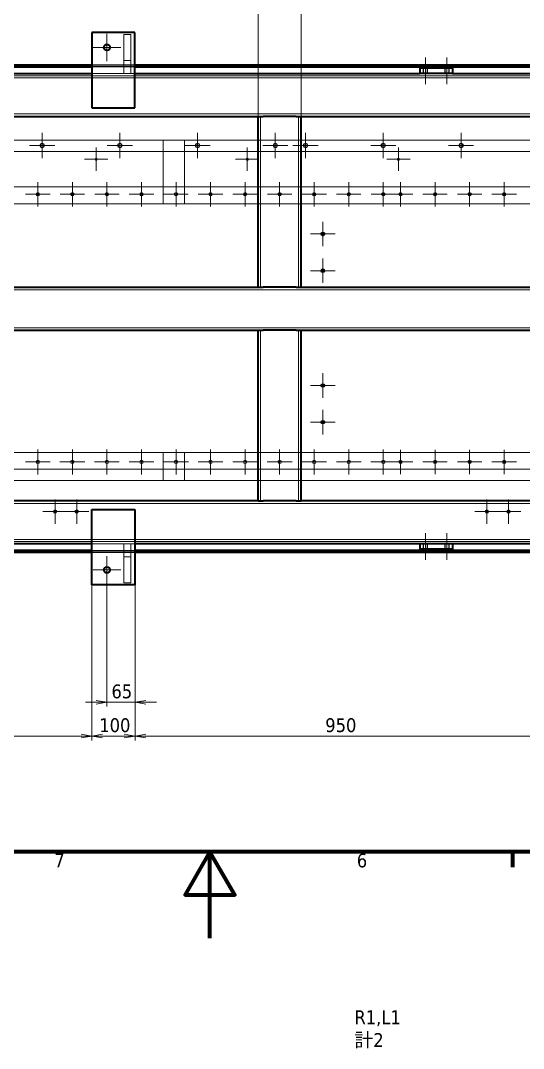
# Model space of a CAD drawing. Header units: millimetres. Extents: x -570 to 8410, y -405 to 5940.
# Drawn here: x 3766 to 4931, y -256 to 2125 of the extents above; entities that cross this region are included whole.
import ezdxf

# ---------------------------------------------------------------- set-up
doc = ezdxf.new("R2010")
doc.units = ezdxf.units.MM
doc.header["$LTSCALE"] = 10
for name, color, linetype, lineweight in [('Border (ISO)', 7, 'Continuous', 70), ('Center Mark (ISO)', 7, 'Continuous', 5), ('Centerline (ISO)', 7, 'Continuous', 5), ('Dimension (ISO)', 7, 'Continuous', 25), ('Hidden (ISO)', 7, 'Continuous', 5), ('Symbol (ISO)', 7, 'Continuous', 25), ('Visible (ISO)', 7, 'Continuous', 35), ('Visible Narrow (ISO)', 7, 'Continuous', 5)]:
    doc.layers.add(name, color=color, linetype=linetype, lineweight=lineweight)
doc.styles.add('MX_NOTE_STANDARD', font='tahoma.ttf')
doc.styles.add('Note Text (JIS)', font='tahoma.ttf')
doc.dimstyles.new('Default (JIS)', dxfattribs={"dimscale": 10, "dimtxt": 3.2, "dimasz": 2.5, "dimexe": 1, "dimexo": 0, "dimgap": 0.8, "dimtad": 1, "dimrnd": 1e-08, "dimdsep": 46, "dimtxsty": 'Note Text (JIS)', "dimblk": 'OPEN', "dimcen": 0.09, "dimdle": 10, "dimclrd": 7, "dimclre": 7, "dimclrt": 256, "dimadec": 0, "dimazin": 2, "dimtfac": 0.78125, "dimtmove": 0, "dimatfit": 3, "dimldrblk": 'OPEN', "dimfxl": 1, "dimtolj": 1, "dimtzin": 0, "dimlwd": 0, "dimlwe": 0, "dimarcsym": 0})

# ---------------------------------------------------------------- blocks, each defined once
blk = doc.blocks.new('図面枠 既定の図面枠')
at = {"layer": 'Border (ISO)'}
blk.add_line((490.58, 20), (490.58, 16.4), dxfattribs=at)
at = {"layer": 'Border (ISO)', "flags": 128}
for points in [[(20, 20), (20, 574), (821, 574), (821, 20), (20, 20)], [(420.5, 0), (420.5, 20), (414.73, 10), (426.27, 10), (420.5, 20)]]:
    blk.add_lwpolyline(points, dxfattribs=at)
at = {"layer": 'Border (ISO)', "char_height": 3.2, "attachment_point": 7, "style": 'MX_NOTE_STANDARD'}
for s, insert in [('7', (384.47, 16.4)), ('6', (454.52, 16.33))]:
    blk.add_mtext(s, dxfattribs=dict(at, insert=insert))
blk = doc.blocks.new('_Open')
at = {"color": 0, "linetype": 'ByBlock', "lineweight": -2}
for p, q in [((-1, 0.167), (0, 0)), ((-1, -0.167), (0, 0)), ((0, 0), (-1, 0))]:
    blk.add_line(p, q, dxfattribs=at)
blk = doc.blocks.new('*D110')
at = {"layer": 'Defpoints', "color": 0, "linetype": 'Continuous', "transparency": 16777216}
for p in [(1666.5, 2303.3), (1666.5, 2002.9), (5266.5, 2002.9)]:
    blk.add_point(p, dxfattribs=at)
at = {"layer": 'Dimension (ISO)', "color": 7, "linetype": 'Continuous', "lineweight": 0, "transparency": 16777216}
for p, q in [((1666.5, 2002.9), (1666.5, 2313.3)), ((5266.5, 2002.9), (5266.5, 2313.3)), ((5241.5, 2303.3), (1691.5, 2303.3))]:
    blk.add_line(p, q, dxfattribs=at)
at = {"layer": 'Dimension (ISO)', "color": 7, "linetype": 'Continuous', "lineweight": 0, "transparency": 16777216, "xscale": 25, "yscale": 25, "zscale": 25, "rotation": 180}
blk.add_blockref('_Open', (1666.5, 2303.3), dxfattribs=at)
at = {"layer": 'Dimension (ISO)', "color": 7, "linetype": 'Continuous', "lineweight": 0, "transparency": 16777216, "xscale": 25, "yscale": 25, "zscale": 25}
blk.add_blockref('_Open', (5266.5, 2303.3), dxfattribs=at)
at = {"layer": 'Dimension (ISO)', "linetype": 'Continuous', "lineweight": 5, "transparency": 16777216, "insert": (3403.6, 2351.3), "char_height": 32, "attachment_point": 1, "style": 'Note Text (JIS)'}
blk.add_mtext('\\A1;\\fTahoma|b0|i0;（3600）', dxfattribs=at)
blk = doc.blocks.new('*D111')
at = {"layer": 'Defpoints', "color": 0, "linetype": 'Continuous', "transparency": 16777216}
for p in [(1471.5, 2381.1), (1471.5, 2017.9), (5461.5, 2017.9)]:
    blk.add_point(p, dxfattribs=at)
at = {"layer": 'Dimension (ISO)', "color": 7, "linetype": 'Continuous', "lineweight": 0, "transparency": 16777216}
for p, q in [((1471.5, 2017.9), (1471.5, 2391.1)), ((5436.5, 2381.1), (1496.5, 2381.1)), ((5461.5, 2017.9), (5461.5, 2391.1))]:
    blk.add_line(p, q, dxfattribs=at)
at = {"layer": 'Dimension (ISO)', "color": 7, "linetype": 'Continuous', "lineweight": 0, "transparency": 16777216, "xscale": 25, "yscale": 25, "zscale": 25, "rotation": 180}
blk.add_blockref('_Open', (1471.5, 2381.1), dxfattribs=at)
at = {"layer": 'Dimension (ISO)', "color": 7, "linetype": 'Continuous', "lineweight": 0, "transparency": 16777216, "xscale": 25, "yscale": 25, "zscale": 25}
blk.add_blockref('_Open', (5461.5, 2381.1), dxfattribs=at)
at = {"layer": 'Dimension (ISO)', "linetype": 'Continuous', "lineweight": 5, "transparency": 16777216, "insert": (3345.8, 2431.3), "char_height": 32, "attachment_point": 1, "style": 'Note Text (JIS)'}
blk.add_mtext('\\A1;\\fTahoma|b0|i0;3990（t12板）', dxfattribs=at)
blk = doc.blocks.new('*D114')
at = {"layer": 'Defpoints', "color": 0, "linetype": 'Continuous', "transparency": 16777216}
for p in [(4316.5, 2231.6), (3516.5, 1902.9), (4316.5, 1902.9)]:
    blk.add_point(p, dxfattribs=at)
at = {"layer": 'Dimension (ISO)', "color": 7, "linetype": 'Continuous', "lineweight": 0, "transparency": 16777216}
for p, q in [((3516.5, 1902.9), (3516.5, 2241.6)), ((4316.5, 1902.9), (4316.5, 2241.6)), ((3541.5, 2231.6), (4291.5, 2231.6))]:
    blk.add_line(p, q, dxfattribs=at)
at = {"layer": 'Dimension (ISO)', "color": 7, "linetype": 'Continuous', "lineweight": 0, "transparency": 16777216, "xscale": 25, "yscale": 25, "zscale": 25, "rotation": 180}
blk.add_blockref('_Open', (3516.5, 2231.6), dxfattribs=at)
at = {"layer": 'Dimension (ISO)', "color": 7, "linetype": 'Continuous', "lineweight": 0, "transparency": 16777216, "xscale": 25, "yscale": 25, "zscale": 25}
blk.add_blockref('_Open', (4316.5, 2231.6), dxfattribs=at)
at = {"layer": 'Dimension (ISO)', "linetype": 'Continuous', "lineweight": 5, "transparency": 16777216, "insert": (3882.1, 2273), "char_height": 32, "attachment_point": 1, "style": 'Note Text (JIS)'}
blk.add_mtext('\\A1;800', dxfattribs=at)
blk = doc.blocks.new('*D115')
at = {"layer": 'Defpoints', "color": 0, "linetype": 'Continuous', "transparency": 16777216}
for p in [(4316.5, 2231.6), (4316.5, 1902.9), (4416.5, 1902.9)]:
    blk.add_point(p, dxfattribs=at)
at = {"layer": 'Dimension (ISO)', "color": 7, "linetype": 'Continuous', "lineweight": 0, "transparency": 16777216}
for p, q in [((4316.5, 1902.9), (4316.5, 2241.6)), ((4416.5, 1902.9), (4416.5, 2241.6)), ((4391.5, 2231.6), (4341.5, 2231.6))]:
    blk.add_line(p, q, dxfattribs=at)
at = {"layer": 'Dimension (ISO)', "color": 7, "linetype": 'Continuous', "lineweight": 0, "transparency": 16777216, "xscale": 25, "yscale": 25, "zscale": 25, "rotation": 180}
blk.add_blockref('_Open', (4316.5, 2231.6), dxfattribs=at)
at = {"layer": 'Dimension (ISO)', "color": 7, "linetype": 'Continuous', "lineweight": 0, "transparency": 16777216, "xscale": 25, "yscale": 25, "zscale": 25}
blk.add_blockref('_Open', (4416.5, 2231.6), dxfattribs=at)
at = {"layer": 'Dimension (ISO)', "linetype": 'Continuous', "lineweight": 5, "transparency": 16777216, "insert": (4333.8, 2272.9), "char_height": 32, "attachment_point": 1, "style": 'Note Text (JIS)'}
blk.add_mtext('\\A1;100', dxfattribs=at)
blk = doc.blocks.new('*D116')
at = {"layer": 'Defpoints', "color": 0, "linetype": 'Continuous', "transparency": 16777216}
for p in [(5166.5, 2231.6), (4416.5, 1902.9), (5166.5, 1902.9)]:
    blk.add_point(p, dxfattribs=at)
at = {"layer": 'Dimension (ISO)', "color": 7, "linetype": 'Continuous', "lineweight": 0, "transparency": 16777216}
for p, q in [((4416.5, 1902.9), (4416.5, 2241.6)), ((5166.5, 1902.9), (5166.5, 2241.6)), ((4441.5, 2231.6), (5141.5, 2231.6))]:
    blk.add_line(p, q, dxfattribs=at)
at = {"layer": 'Dimension (ISO)', "color": 7, "linetype": 'Continuous', "lineweight": 0, "transparency": 16777216, "xscale": 25, "yscale": 25, "zscale": 25, "rotation": 180}
blk.add_blockref('_Open', (4416.5, 2231.6), dxfattribs=at)
at = {"layer": 'Dimension (ISO)', "color": 7, "linetype": 'Continuous', "lineweight": 0, "transparency": 16777216, "xscale": 25, "yscale": 25, "zscale": 25}
blk.add_blockref('_Open', (5166.5, 2231.6), dxfattribs=at)
at = {"layer": 'Dimension (ISO)', "linetype": 'Continuous', "lineweight": 5, "transparency": 16777216, "insert": (4757.4, 2272.9), "char_height": 32, "attachment_point": 1, "style": 'Note Text (JIS)'}
blk.add_mtext('\\A1;750', dxfattribs=at)
blk = doc.blocks.new('*D143')
at = {"layer": 'Defpoints', "color": 0, "linetype": 'Continuous', "transparency": 16777216}
for p in [(3931.5, 817.9), (4031.5, 817.9), (3931.5, 467.9)]:
    blk.add_point(p, dxfattribs=at)
at = {"layer": 'Dimension (ISO)', "color": 7, "linetype": 'Continuous', "lineweight": 0, "transparency": 16777216}
for p, q in [((3931.5, 817.9), (3931.5, 457.9)), ((4031.5, 817.9), (4031.5, 457.9)), ((4006.5, 467.9), (3956.5, 467.9))]:
    blk.add_line(p, q, dxfattribs=at)
at = {"layer": 'Dimension (ISO)', "color": 7, "linetype": 'Continuous', "lineweight": 0, "transparency": 16777216, "xscale": 25, "yscale": 25, "zscale": 25, "rotation": 180}
blk.add_blockref('_Open', (3931.5, 467.9), dxfattribs=at)
at = {"layer": 'Dimension (ISO)', "color": 7, "linetype": 'Continuous', "lineweight": 0, "transparency": 16777216, "xscale": 25, "yscale": 25, "zscale": 25}
blk.add_blockref('_Open', (4031.5, 467.9), dxfattribs=at)
at = {"layer": 'Dimension (ISO)', "linetype": 'Continuous', "lineweight": 5, "transparency": 16777216, "insert": (3948.8, 509.2), "char_height": 32, "attachment_point": 1, "style": 'Note Text (JIS)'}
blk.add_mtext('\\A1;100', dxfattribs=at)
blk = doc.blocks.new('*D145')
at = {"layer": 'Defpoints', "color": 0, "linetype": 'Continuous', "transparency": 16777216}
for p in [(3001.5, 817.9), (3931.5, 817.9), (3931.5, 467.9)]:
    blk.add_point(p, dxfattribs=at)
at = {"layer": 'Dimension (ISO)', "color": 7, "linetype": 'Continuous', "lineweight": 0, "transparency": 16777216}
for p, q in [((3001.5, 817.9), (3001.5, 457.9)), ((3931.5, 817.9), (3931.5, 457.9)), ((3026.5, 467.9), (3906.5, 467.9))]:
    blk.add_line(p, q, dxfattribs=at)
at = {"layer": 'Dimension (ISO)', "color": 7, "linetype": 'Continuous', "lineweight": 0, "transparency": 16777216, "xscale": 25, "yscale": 25, "zscale": 25, "rotation": 180}
blk.add_blockref('_Open', (3001.5, 467.9), dxfattribs=at)
at = {"layer": 'Dimension (ISO)', "color": 7, "linetype": 'Continuous', "lineweight": 0, "transparency": 16777216, "xscale": 25, "yscale": 25, "zscale": 25}
blk.add_blockref('_Open', (3931.5, 467.9), dxfattribs=at)
at = {"layer": 'Dimension (ISO)', "linetype": 'Continuous', "lineweight": 5, "transparency": 16777216, "insert": (3432.1, 509.2), "char_height": 32, "attachment_point": 1, "style": 'Note Text (JIS)'}
blk.add_mtext('\\A1;930', dxfattribs=at)
blk = doc.blocks.new('*D146')
at = {"layer": 'Defpoints', "color": 0, "linetype": 'Continuous', "transparency": 16777216}
for p in [(4031.5, 817.9), (4981.5, 817.9), (4031.5, 467.9)]:
    blk.add_point(p, dxfattribs=at)
at = {"layer": 'Dimension (ISO)', "color": 7, "linetype": 'Continuous', "lineweight": 0, "transparency": 16777216}
for p, q in [((4031.5, 817.9), (4031.5, 457.9)), ((4981.5, 817.9), (4981.5, 457.9)), ((4956.5, 467.9), (4056.5, 467.9))]:
    blk.add_line(p, q, dxfattribs=at)
at = {"layer": 'Dimension (ISO)', "color": 7, "linetype": 'Continuous', "lineweight": 0, "transparency": 16777216, "xscale": 25, "yscale": 25, "zscale": 25, "rotation": 180}
blk.add_blockref('_Open', (4031.5, 467.9), dxfattribs=at)
at = {"layer": 'Dimension (ISO)', "color": 7, "linetype": 'Continuous', "lineweight": 0, "transparency": 16777216, "xscale": 25, "yscale": 25, "zscale": 25}
blk.add_blockref('_Open', (4981.5, 467.9), dxfattribs=at)
at = {"layer": 'Dimension (ISO)', "linetype": 'Continuous', "lineweight": 5, "transparency": 16777216, "insert": (4472.1, 509.2), "char_height": 32, "attachment_point": 1, "style": 'Note Text (JIS)'}
blk.add_mtext('\\A1;950', dxfattribs=at)
blk = doc.blocks.new('*D154')
at = {"layer": 'Defpoints', "color": 0, "linetype": 'Continuous', "transparency": 16777216}
for p in [(3966.5, 821), (4031.5, 817.9), (4031.5, 546.3)]:
    blk.add_point(p, dxfattribs=at)
at = {"layer": 'Dimension (ISO)', "color": 7, "linetype": 'Continuous', "lineweight": 0, "transparency": 16777216}
for p, q in [((3966.5, 821), (3966.5, 536.3)), ((4031.5, 817.9), (4031.5, 536.3)), ((3941.5, 546.3), (3916.5, 546.3)), ((3966.5, 546.3), (4031.5, 546.3)), ((4056.5, 546.3), (4081.5, 546.3))]:
    blk.add_line(p, q, dxfattribs=at)
at = {"layer": 'Dimension (ISO)', "color": 7, "linetype": 'Continuous', "lineweight": 0, "transparency": 16777216, "xscale": 25, "yscale": 25, "zscale": 25}
blk.add_blockref('_Open', (3966.5, 546.3), dxfattribs=at)
at = {"layer": 'Dimension (ISO)', "color": 7, "linetype": 'Continuous', "lineweight": 0, "transparency": 16777216, "xscale": 25, "yscale": 25, "zscale": 25, "rotation": 180}
blk.add_blockref('_Open', (4031.5, 546.3), dxfattribs=at)
at = {"layer": 'Dimension (ISO)', "linetype": 'Continuous', "lineweight": 5, "transparency": 16777216, "insert": (3977, 587.5), "char_height": 32, "attachment_point": 1, "style": 'Note Text (JIS)'}
blk.add_mtext('\\A1;65', dxfattribs=at)

msp = doc.modelspace()

# ---------------------------------------------------------------- linework, layer by layer
at = {"layer": 'Center Mark (ISO)', "linetype": 'Continuous'}
for p, q in [((3966.481, 2094.854), (3966.481, 2031.019)), ((3998.398, 2062.937), (3934.563, 2062.937)), ((3816.481, 1865.125), (3816.481, 1806.749)), ((3996.481, 1865.125), (3996.481, 1806.749)), ((4176.481, 1865.125), (4176.481, 1806.749)), ((4356.481, 1865.125), (4356.481, 1806.749)), ((4426.481, 1865.125), (4426.481, 1806.749)), ((4606.481, 1865.125), (4606.481, 1806.749)), ((4786.481, 1865.125), (4786.481, 1806.749)), ((3845.669, 1835.937), (3787.293, 1835.937)), ((4025.669, 1835.937), (3967.293, 1835.937)), ((4205.669, 1835.937), (4147.293, 1835.937)), ((4385.669, 1835.937), (4327.293, 1835.937)), ((4455.669, 1835.937), (4397.293, 1835.937)), ((4635.669, 1835.937), (4577.293, 1835.937)), ((4815.669, 1835.937), (4757.293, 1835.937)), ((3941.481, 1831.004), (3941.481, 1776.87)), ((4291.481, 1831.004), (4291.481, 1776.87)), ((4641.481, 1831.004), (4641.481, 1776.87)), ((3968.548, 1803.937), (3914.414, 1803.937)), ((4318.548, 1803.937), (4264.414, 1803.937)), ((4668.548, 1803.937), (4614.414, 1803.937)), ((3806.481, 1751.26), (3806.481, 1694.613)), ((3886.481, 1751.26), (3886.481, 1694.613)), ((3966.481, 1751.26), (3966.481, 1694.613)), ((4046.481, 1751.26), (4046.481, 1694.613)), ((4126.481, 1751.26), (4126.481, 1694.613)), ((4206.481, 1751.26), (4206.481, 1694.613)), ((4286.481, 1751.26), (4286.481, 1694.613)), ((4366.481, 1751.26), (4366.481, 1694.613)), ((4446.481, 1751.26), (4446.481, 1694.613)), ((4526.481, 1751.26), (4526.481, 1694.613)), ((4606.481, 1751.26), (4606.481, 1694.613)), ((4646.481, 1751.26), (4646.481, 1694.613)), ((4726.481, 1751.26), (4726.481, 1694.613)), ((4806.481, 1751.26), (4806.481, 1694.613)), ((4886.481, 1751.26), (4886.481, 1694.613)), ((3834.804, 1722.937), (3778.157, 1722.937)), ((3914.804, 1722.937), (3858.157, 1722.937)), ((3994.804, 1722.937), (3938.157, 1722.937)), ((4074.804, 1722.937), (4018.157, 1722.937)), ((4154.804, 1722.937), (4098.157, 1722.937)), ((4234.804, 1722.937), (4178.157, 1722.937)), ((4314.804, 1722.937), (4258.157, 1722.937)), ((4394.804, 1722.937), (4338.157, 1722.937)), ((4474.804, 1722.937), (4418.157, 1722.937)), ((4554.804, 1722.937), (4498.157, 1722.937)), ((4634.804, 1722.937), (4578.157, 1722.937)), ((4674.804, 1722.937), (4618.157, 1722.937)), ((4754.804, 1722.937), (4698.157, 1722.937)), ((4834.804, 1722.937), (4778.157, 1722.937)), ((4914.804, 1722.937), (4858.157, 1722.937)), ((4466.481, 1659.26), (4466.481, 1602.613)), ((4494.804, 1630.937), (4438.157, 1630.937)), ((4466.481, 1574.26), (4466.481, 1517.613)), ((4494.804, 1545.937), (4438.157, 1545.937)), ((4466.481, 1308.26), (4466.481, 1251.613)), ((4494.804, 1279.937), (4438.157, 1279.937)), ((4466.481, 1223.26), (4466.481, 1166.613)), ((4494.804, 1194.937), (4438.157, 1194.937)), ((3806.481, 1131.666), (3806.481, 1074.208)), ((3886.481, 1131.666), (3886.481, 1074.208)), ((3966.481, 1131.666), (3966.481, 1074.208)), ((4046.481, 1131.666), (4046.481, 1074.208)), ((4126.481, 1131.666), (4126.481, 1074.208)), ((4206.481, 1131.666), (4206.481, 1074.208)), ((4286.481, 1131.666), (4286.481, 1074.208)), ((4366.481, 1131.666), (4366.481, 1074.208)), ((4446.481, 1131.666), (4446.481, 1074.208)), ((4526.481, 1131.666), (4526.481, 1074.208)), ((4606.481, 1131.666), (4606.481, 1074.208)), ((4646.481, 1131.26), (4646.481, 1074.613)), ((4726.481, 1131.26), (4726.481, 1074.613)), ((4806.481, 1131.26), (4806.481, 1074.613)), ((4886.481, 1131.26), (4886.481, 1074.613)), ((3835.21, 1102.937), (3777.752, 1102.937)), ((3915.21, 1102.937), (3857.752, 1102.937)), ((3995.21, 1102.937), (3937.752, 1102.937)), ((4075.21, 1102.937), (4017.752, 1102.937)), ((4155.21, 1102.937), (4097.752, 1102.937)), ((4235.21, 1102.937), (4177.752, 1102.937)), ((4315.21, 1102.937), (4257.752, 1102.937)), ((4395.21, 1102.937), (4337.752, 1102.937)), ((4475.21, 1102.937), (4417.752, 1102.937)), ((4555.21, 1102.937), (4497.752, 1102.937)), ((4635.21, 1102.937), (4577.752, 1102.937)), ((4674.804, 1102.937), (4618.157, 1102.937)), ((4754.804, 1102.937), (4698.157, 1102.937)), ((4834.804, 1102.937), (4778.157, 1102.937)), ((4914.804, 1102.937), (4858.157, 1102.937)), ((3846.481, 1016.26), (3846.481, 959.613)), ((3896.481, 1016.26), (3896.481, 959.613)), ((4846.481, 1016.26), (4846.481, 959.613)), ((4896.481, 1016.26), (4896.481, 959.613)), ((3874.804, 987.937), (3818.157, 987.937)), ((3924.804, 987.937), (3868.157, 987.937)), ((4874.804, 987.937), (4818.157, 987.937)), ((4924.804, 987.937), (4868.157, 987.937)), ((3966.481, 884.854), (3966.481, 821.019)), ((3998.398, 852.937), (3934.563, 852.937))]:
    msp.add_line(p, q, dxfattribs=at)
at = {"layer": 'Centerline (ISO)', "linetype": 'Continuous'}
for p, q in [((4703.981, 2039.937), (4703.981, 1977.937)), ((4753.981, 2039.937), (4753.981, 1977.937)), ((4703.981, 937.937), (4703.981, 875.937)), ((4753.981, 937.937), (4753.981, 875.937))]:
    msp.add_line(p, q, dxfattribs=at)
at = {"layer": 'Hidden (ISO)'}
for p, q in [((4005.481, 2092.937), (4005.481, 2002.937)), ((4005.481, 2092.937), (4021.481, 2092.937)), ((4021.481, 2092.937), (4021.481, 2002.937)), ((4021.481, 2032.937), (4005.481, 2032.937)), ((5461.481, 2019.737), (1471.481, 2019.737)), ((3931.481, 2022.937), (4031.481, 2022.937)), ((3931.481, 2017.937), (4031.481, 2017.937)), ((3931.481, 2002.937), (4005.481, 2002.937)), ((4005.481, 2002.937), (4021.481, 2002.937)), ((4021.481, 2002.937), (4031.481, 2002.937)), ((4698.981, 2014.937), (4698.981, 2002.937)), ((4699.793, 2014.937), (4699.793, 2002.937)), ((4708.169, 2014.937), (4708.169, 2002.937)), ((4708.981, 2002.937), (4708.981, 2014.937)), ((4748.981, 2014.937), (4748.981, 2002.937)), ((4749.793, 2014.937), (4749.793, 2002.937)), ((4758.169, 2014.937), (4758.169, 2002.937)), ((4758.981, 2002.937), (4758.981, 2014.937)), ((5461.481, 1992.937), (1471.481, 1992.937)), ((1672.481, 1996.937), (5260.481, 1996.937)), ((1760.481, 1908.937), (5172.481, 1908.937)), ((4322.481, 1507.937), (4322.481, 1902.937)), ((4410.481, 1507.937), (4410.481, 1902.937)), ((2836.481, 1847.937), (4096.481, 1847.937)), ((4096.481, 1700.937), (4096.481, 1847.937)), ((4096.481, 1847.937), (4146.481, 1847.937)), ((4146.481, 1847.937), (4146.481, 1700.937)), ((4146.481, 1847.937), (5446.481, 1847.937)), ((1486.481, 1821.937), (5446.481, 1821.937)), ((5446.481, 1739.937), (1486.481, 1739.937)), ((4096.481, 1700.937), (2836.481, 1700.937)), ((4146.481, 1700.937), (4096.481, 1700.937)), ((5446.481, 1700.937), (4146.481, 1700.937)), ((1766.481, 1501.937), (5166.481, 1501.937)), ((1766.481, 1413.937), (5166.481, 1413.937)), ((4322.481, 1012.937), (4322.481, 1407.937)), ((4410.481, 1012.937), (4410.481, 1407.937)), ((2836.481, 1124.937), (4096.481, 1124.937)), ((4096.481, 1059.937), (4096.481, 1124.937)), ((4096.481, 1124.937), (4146.481, 1124.937)), ((4146.481, 1124.937), (4146.481, 1059.937)), ((4146.481, 1124.937), (5446.481, 1124.937)), ((1486.481, 1085.937), (5446.481, 1085.937)), ((4096.481, 1059.937), (2836.481, 1059.937)), ((4146.481, 1059.937), (4096.481, 1059.937)), ((5446.481, 1059.937), (4146.481, 1059.937)), ((5172.481, 1006.937), (1760.481, 1006.937)), ((1471.481, 922.937), (5461.481, 922.937)), ((5260.481, 918.937), (1672.481, 918.937)), ((4005.481, 912.937), (3931.481, 912.937)), ((4021.481, 912.937), (4005.481, 912.937)), ((4005.481, 822.937), (4005.481, 912.937)), ((4021.481, 822.937), (4021.481, 912.937)), ((4031.481, 912.937), (4021.481, 912.937)), ((4698.981, 912.937), (4698.981, 900.937)), ((4699.793, 912.937), (4699.793, 900.937)), ((4708.169, 912.937), (4708.169, 900.937)), ((4708.981, 900.937), (4708.981, 912.937)), ((4748.981, 912.937), (4748.981, 900.937)), ((4749.793, 912.937), (4749.793, 900.937)), ((4758.169, 912.937), (4758.169, 900.937)), ((4758.981, 900.937), (4758.981, 912.937)), ((1471.481, 896.137), (5461.481, 896.137)), ((4031.481, 897.937), (3931.481, 897.937)), ((4031.481, 892.937), (3931.481, 892.937)), ((4005.481, 882.937), (4021.481, 882.937)), ((4021.481, 822.937), (4005.481, 822.937))]:
    msp.add_line(p, q, dxfattribs=at)
for centre, radius in [((3816.481, 1835.937), 5), ((3816.481, 1835.937), 4.188), ((3996.481, 1835.937), 5), ((3996.481, 1835.937), 4.188), ((4176.481, 1835.937), 5), ((4176.481, 1835.937), 4.188), ((4356.481, 1835.937), 5), ((4356.481, 1835.937), 4.188), ((4426.481, 1835.937), 5), ((4426.481, 1835.937), 4.188), ((4606.481, 1835.937), 5), ((4606.481, 1835.937), 4.188), ((4786.481, 1835.937), 5), ((4786.481, 1835.937), 4.188), ((3941.481, 1803.937), 2.5), ((3941.481, 1803.937), 2.067), ((4291.481, 1803.937), 2.5), ((4291.481, 1803.937), 2.067), ((4641.481, 1803.937), 2.5), ((4641.481, 1803.937), 2.067), ((3806.481, 1722.937), 4), ((3806.481, 1722.937), 3.324), ((3886.481, 1722.937), 4), ((3886.481, 1722.937), 3.324), ((3966.481, 1722.937), 4), ((3966.481, 1722.937), 3.324), ((4046.481, 1722.937), 4), ((4046.481, 1722.937), 3.324), ((4126.481, 1722.937), 4), ((4126.481, 1722.937), 3.324), ((4206.481, 1722.937), 4), ((4206.481, 1722.937), 3.324), ((4286.481, 1722.937), 4), ((4286.481, 1722.937), 3.324), ((4366.481, 1722.937), 4), ((4366.481, 1722.937), 3.324), ((4446.481, 1722.937), 4), ((4446.481, 1722.937), 3.324), ((4526.481, 1722.937), 4), ((4526.481, 1722.937), 3.324), ((4606.481, 1722.937), 4), ((4606.481, 1722.937), 3.324), ((4646.481, 1722.937), 4), ((4646.481, 1722.937), 3.324), ((4726.481, 1722.937), 4), ((4726.481, 1722.937), 3.324), ((4806.481, 1722.937), 4), ((4806.481, 1722.937), 3.324), ((4886.481, 1722.937), 4), ((4886.481, 1722.937), 3.324), ((3806.481, 1102.937), 4), ((3806.481, 1102.937), 3.729), ((3886.481, 1102.937), 4), ((3886.481, 1102.937), 3.729), ((3966.481, 1102.937), 4), ((3966.481, 1102.937), 3.729), ((4046.481, 1102.937), 4), ((4046.481, 1102.937), 3.729), ((4126.481, 1102.937), 4), ((4126.481, 1102.937), 3.729), ((4206.481, 1102.937), 4), ((4206.481, 1102.937), 3.729), ((4286.481, 1102.937), 4), ((4286.481, 1102.937), 3.729), ((4366.481, 1102.937), 4), ((4366.481, 1102.937), 3.729), ((4446.481, 1102.937), 4), ((4446.481, 1102.937), 3.729), ((4526.481, 1102.937), 4), ((4526.481, 1102.937), 3.729), ((4606.481, 1102.937), 4), ((4606.481, 1102.937), 3.729), ((4646.481, 1102.937), 4), ((4646.481, 1102.937), 3.324), ((4726.481, 1102.937), 4), ((4726.481, 1102.937), 3.324), ((4806.481, 1102.937), 4), ((4806.481, 1102.937), 3.324), ((4886.481, 1102.937), 4), ((4886.481, 1102.937), 3.324), ((3846.481, 987.937), 4), ((3846.481, 987.937), 3.324), ((3896.481, 987.937), 4), ((3896.481, 987.937), 3.324), ((4846.481, 987.937), 4), ((4846.481, 987.937), 3.324), ((4896.481, 987.937), 4), ((4896.481, 987.937), 3.324)]:
    msp.add_circle(centre, radius, dxfattribs=at)
at = {"layer": 'Visible (ISO)'}
for p, q in [((4031.481, 2097.937), (3931.481, 2097.937)), ((3931.481, 2097.937), (3931.481, 1922.937)), ((4031.481, 1922.937), (4031.481, 2097.937)), ((3001.481, 2022.937), (3931.481, 2022.937)), ((3001.481, 2017.937), (3931.481, 2017.937)), ((3503.981, 2002.937), (3931.481, 2002.937)), ((4031.481, 2022.937), (4981.481, 2022.937)), ((4031.481, 2017.937), (4981.481, 2017.937)), ((4031.481, 2002.937), (4691.481, 2002.937)), ((4766.481, 2014.937), (4691.481, 2014.937)), ((4691.481, 2014.937), (4691.481, 2002.937)), ((4766.481, 2002.937), (4691.481, 2002.937)), ((4766.481, 2014.937), (4766.481, 2002.937)), ((4766.481, 2002.937), (4981.481, 2002.937)), ((3931.481, 1922.937), (4031.481, 1922.937)), ((3516.481, 1902.937), (4316.481, 1902.937)), ((4316.481, 1902.937), (4328.481, 1902.937)), ((4316.481, 1507.937), (4316.481, 1902.937)), ((4404.481, 1902.937), (4328.481, 1902.937)), ((4404.481, 1902.937), (4416.481, 1902.937)), ((4416.481, 1902.937), (5166.481, 1902.937)), ((4416.481, 1507.937), (4416.481, 1902.937)), ((3516.481, 1507.937), (4316.481, 1507.937)), ((4316.481, 1507.937), (4328.481, 1507.937)), ((4404.481, 1507.937), (4328.481, 1507.937)), ((4404.481, 1507.937), (4416.481, 1507.937)), ((4416.481, 1507.937), (5166.481, 1507.937)), ((3516.481, 1407.937), (4316.481, 1407.937)), ((4316.481, 1407.937), (4328.481, 1407.937)), ((4316.481, 1012.937), (4316.481, 1407.937)), ((4404.481, 1407.937), (4328.481, 1407.937)), ((4404.481, 1407.937), (4416.481, 1407.937)), ((4416.481, 1407.937), (5166.481, 1407.937)), ((4416.481, 1012.937), (4416.481, 1407.937)), ((4316.481, 1012.937), (3516.481, 1012.937)), ((4316.481, 1012.937), (4328.481, 1012.937)), ((4404.481, 1012.937), (4328.481, 1012.937)), ((4404.481, 1012.937), (4416.481, 1012.937)), ((5166.481, 1012.937), (4416.481, 1012.937)), ((3931.481, 992.937), (4031.481, 992.937)), ((3931.481, 817.937), (3931.481, 992.937)), ((4031.481, 992.937), (4031.481, 817.937)), ((3931.481, 912.937), (3503.981, 912.937)), ((4691.481, 912.937), (4031.481, 912.937)), ((4766.481, 912.937), (4691.481, 912.937)), ((4691.481, 912.937), (4691.481, 900.937)), ((4766.481, 912.937), (4766.481, 900.937)), ((4981.481, 912.937), (4766.481, 912.937)), ((3931.481, 897.937), (3001.481, 897.937)), ((3931.481, 892.937), (3001.481, 892.937)), ((4981.481, 897.937), (4031.481, 897.937)), ((4981.481, 892.937), (4031.481, 892.937)), ((4766.481, 900.937), (4691.481, 900.937)), ((4031.481, 817.937), (3931.481, 817.937))]:
    msp.add_line(p, q, dxfattribs=at)
for centre, radius in [((3966.481, 2062.937), 6.918), ((4466.481, 1630.937), 3.324), ((4466.481, 1545.937), 3.324), ((4466.481, 1279.937), 3.324), ((4466.481, 1194.937), 3.324), ((3966.481, 852.937), 6.918)]:
    msp.add_circle(centre, radius, dxfattribs=at)
at = {"layer": 'Visible Narrow (ISO)'}
for centre, radius in [((3966.481, 2062.937), 8), ((4466.481, 1630.937), 4), ((4466.481, 1545.937), 4), ((4466.481, 1279.937), 4), ((4466.481, 1194.937), 4), ((3966.481, 852.937), 8)]:
    msp.add_circle(centre, radius, dxfattribs=at)

# ---------------------------------------------------------------- block references
at = {"xscale": 10, "yscale": 10, "zscale": 10}
msp.add_blockref('図面枠 既定の図面枠', (0, 0), dxfattribs=at)

# ---------------------------------------------------------------- texts
at = {"layer": 'Symbol (ISO)', "insert": (4539.624, -167.407), "char_height": 32, "width": 110.54782, "attachment_point": 1, "line_spacing_factor": 0.987884, "style": 'Note Text (JIS)'}
msp.add_mtext('\\fTahoma|b0|i0;R1,L1\\P\\fTahoma|b0|i0;計2', dxfattribs=at)

# ---------------------------------------------------------------- dimensions: what is measured, and where the dimension line sits
at = {"layer": 'Dimension (ISO)', "color": 7, "linetype": 'Continuous', "lineweight": 5}
for base, p1, p2, text, picture, middle in [((1471.481, 2381.083), (5461.481, 2017.937), (1471.481, 2017.937), '\\fTahoma|b0|i0;<>（t12板）', '*D111', (3466.481, 2381.083)), ((1666.481, 2303.255), (5266.481, 2002.937), (1666.481, 2002.937), '\\fTahoma|b0|i0;（<>）', '*D110', (3466.481, 2303.255))]:
    dim = msp.add_linear_dim(base=base, p1=p1, p2=p2, angle=180, text=text, dimstyle='Default (JIS)', override={"dimgap": 0.8, "dimdec": 2, "dimtol": 0, "dimlim": 0, "dimtp": 0, "dimtm": 0, "dimtdec": 2, "dimtofl": 0, "dimatfit": 1}, dxfattribs=at)
    dim.commit()
    dim.dimension.update_dxf_attribs({"geometry": picture, "text_midpoint": middle, "dimtype": 160})
for base, p1, p2, picture, middle in [((4316.481, 2231.555), (3516.481, 1902.937), (4316.481, 1902.937), '*D114', (3916.481, 2231.555)), ((4316.481, 2231.555), (4416.481, 1902.937), (4316.481, 1902.937), '*D115', (4366.481, 2231.555)), ((5166.481, 2231.555), (4416.481, 1902.937), (5166.481, 1902.937), '*D116', (4791.481, 2231.555)), ((3931.481, 467.857), (3001.481, 817.937), (3931.481, 817.937), '*D145', (3466.481, 467.857)), ((4031.481, 467.857), (4981.481, 817.937), (4031.481, 817.937), '*D146', (4506.481, 467.857))]:
    dim = msp.add_linear_dim(base=base, p1=p1, p2=p2, dimstyle='Default (JIS)', override={"dimgap": 0.8, "dimdec": 2, "dimtol": 0, "dimlim": 0, "dimtp": 0, "dimtm": 0, "dimtdec": 2, "dimtofl": 0, "dimatfit": 1}, dxfattribs=at)
    dim.commit()
    dim.dimension.update_dxf_attribs({"geometry": picture, "text_midpoint": middle, "dimtype": 160})
for base, p1, p2, override, picture, middle in [((4031.481, 546.28), (3966.481, 821.019), (4031.481, 817.937), {"dimgap": 0.8, "dimdec": 2, "dimtol": 0, "dimlim": 0, "dimtp": 0, "dimtm": 0, "dimtdec": 2, "dimtofl": 1, "dimatfit": 1}, '*D154', (3998.981, 546.28)), ((3931.481, 467.857), (4031.481, 817.937), (3931.481, 817.937), {"dimgap": 0.8, "dimdec": 2, "dimtol": 0, "dimlim": 0, "dimtp": 0, "dimtm": 0, "dimtdec": 2, "dimtofl": 0, "dimatfit": 1}, '*D143', (3981.481, 467.857))]:
    dim = msp.add_linear_dim(base=base, p1=p1, p2=p2, angle=180, dimstyle='Default (JIS)', override=override, dxfattribs=at)
    dim.commit()
    dim.dimension.update_dxf_attribs({"geometry": picture, "text_midpoint": middle, "dimtype": 160})

doc.saveas('drawing.dxf')
